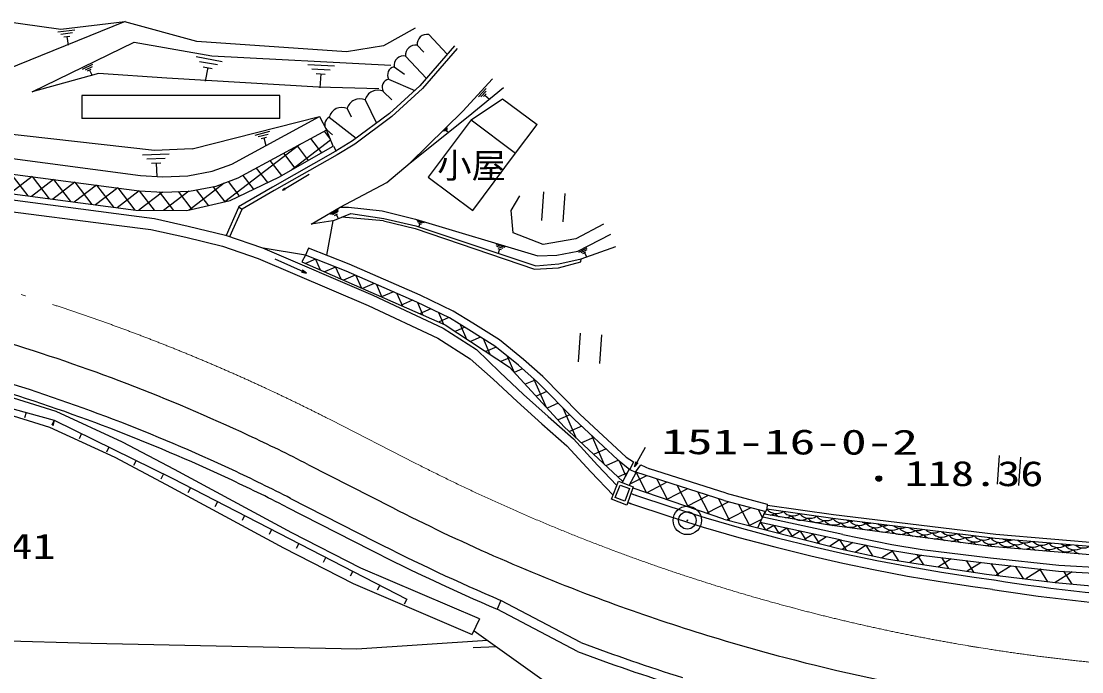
# Model space of a CAD drawing. Units: millimetres, scale not verified. Extents: x 40000 to 680000, y 20000 to 380000.
# Drawn here: x 486912 to 542536, y 285409 to 319558 of the extents above; entities that cross this region are included whole.
import ezdxf
from ezdxf.enums import TextEntityAlignment as Align

# ---------------------------------------------------------------- set-up
doc = ezdxf.new("R2010")
doc.units = ezdxf.units.MM
doc.header["$LTSCALE"] = 1000
doc.linetypes.add('CHAIN', pattern=[18.5, 12, -1.5, 3.5, -1.5])
doc.layers.add('M-BGD', color=7, linetype='Continuous', lineweight=25)
doc.layers.add('M-BMK', color=2, linetype='CHAIN', lineweight=13)
doc.layers.add('M-BMK-SRVR', color=3, linetype='Continuous')
doc.styles.add('ＭＳ ゴシック', font='')
doc.styles.get('ＭＳ ゴシック').set_extended_font_data('MS Gothic')

# ---------------------------------------------------------------- blocks, each defined once
blk = doc.blocks.new('BUHIN781')
at = {"color": 7, "linetype": 'Continuous', "lineweight": 25}
blk.add_line((0, 0), (-300, -8), dxfattribs=at)
blk = doc.blocks.new('BUHIN791')
at = {"color": 7, "linetype": 'Continuous', "lineweight": 25}
blk.add_line((0, 0), (-300, -3), dxfattribs=at)
blk = doc.blocks.new('BUHIN811')
at = {"color": 7, "linetype": 'Continuous', "lineweight": 25}
blk.add_line((0, 0), (-293, -65), dxfattribs=at)
blk = doc.blocks.new('BUHIN831')
at = {"color": 7, "linetype": 'Continuous', "lineweight": 25}
for p, q in [((455, 830), (-919, 228)), ((-457, -826), (917, -225))]:
    blk.add_line(p, q, dxfattribs=at)
blk = doc.blocks.new('BUHIN1971')
at = {"color": 7, "linetype": 'Continuous', "lineweight": 25}
for centre, radius in [((0, 0), 150), ((0, 0), 131), ((0, 0), 112), ((0, 0), 93.8), ((0, 0), 75), ((0, 0), 56.2), ((-1, 0), 37.5), ((0, 0), 18.8)]:
    blk.add_circle(centre, radius, dxfattribs=at)
blk = doc.blocks.new('BUHIN2121')
at = {"color": 3, "linetype": 'Continuous', "lineweight": 25}
for radius in [746, 458, 22.5]:
    blk.add_circle((0, 0), radius, dxfattribs=at)

msp = doc.modelspace()

# ---------------------------------------------------------------- linework, layer by layer
at = {"layer": 'M-BGD'}
for p, q in [((488991, 319129), (485880, 319558)), ((492357, 319536), (486065, 316987)), ((492349, 319521), (488991, 319129)), ((496131, 318492), (492349, 319521)), ((488833, 318998), (489722, 319105)), ((489601, 318939), (488987, 318864)), ((489156, 318742), (489469, 318780)), ((489312, 318761), (489368, 318296)), ((507571, 319185), (505908, 318259)), ((508285, 318860), (509254, 317821)), ((487480, 315850), (492842, 318460)), ((492842, 318460), (496908, 317733)), ((503981, 317948), (496131, 318492)), ((505908, 318259), (503981, 317948)), ((507679, 318294), (508023, 317925)), ((509632, 318261), (507820, 316158)), ((496088, 317697), (497459, 317451)), ((496908, 317733), (506304, 317253)), ((507072, 317729), (508165, 316558)), ((509784, 318130), (507964, 316018)), ((490135, 317037), (490672, 317298)), ((490632, 317167), (490262, 316987)), ((497204, 317259), (496256, 317428)), ((496452, 317169), (496934, 317083)), ((496693, 317126), (496565, 316409)), ((501945, 317283), (503336, 317212)), ((506466, 317163), (507015, 316772)), ((490971, 316804), (487480, 315850)), ((490395, 316946), (490583, 317038)), ((490489, 316992), (490626, 316712)), ((494546, 316566), (490971, 316804)), ((502510, 316093), (494546, 316566)), ((503108, 316989), (502146, 317038)), ((502373, 316806), (502862, 316781)), ((502618, 316793), (502580, 316066)), ((506182, 316520), (507552, 315915)), ((510077, 314831), (511627, 316536)), ((505673, 316009), (502510, 316093)), ((507820, 316158), (506226, 314712)), ((507964, 316018), (506353, 314558)), ((510353, 314561), (512212, 316075)), ((510889, 315586), (511290, 316028)), ((490087, 315658), (490086, 314458)), ((500473, 315652), (490087, 315658)), ((500472, 314452), (500473, 315652)), ((504955, 315422), (505542, 314203)), ((505898, 315876), (506356, 315433)), ((510503, 314375), (512150, 315485)), ((511302, 315891), (511025, 315586)), ((511163, 315598), (511304, 315753)), ((511234, 315676), (511465, 315466)), ((512150, 315485), (513966, 314129)), ((504012, 314968), (504215, 314545)), ((500472, 314452), (490086, 314458)), ((495870, 312860), (502550, 314563)), ((497957, 312062), (502550, 314563)), ((502550, 314563), (502917, 313849)), ((503069, 314514), (504479, 313412)), ((506226, 314712), (504295, 313274)), ((506353, 314558), (504407, 313108)), ((507311, 312127), (510077, 314831)), ((507311, 312127), (510353, 314561)), ((510503, 314375), (508261, 311372)), ((510503, 314375), (512844, 312627)), ((493904, 312765), (480636, 314254)), ((498289, 311332), (502933, 313861)), ((499182, 313582), (499954, 313778)), ((502800, 313786), (503116, 313374)), ((503275, 312994), (502917, 313849)), ((502933, 313861), (503237, 313593)), ((509047, 313793), (509260, 314002)), ((509262, 313934), (509115, 313789)), ((509185, 313791), (509260, 313865)), ((509222, 313828), (509331, 313717)), ((512844, 312627), (513966, 314129)), ((480384, 313163), (493172, 311457)), ((499867, 313618), (499334, 313482)), ((499497, 313394), (499768, 313463)), ((499632, 313428), (499735, 313025)), ((503138, 313322), (501100, 311758)), ((502088, 313399), (502665, 312647)), ((504295, 313274), (503375, 312717)), ((495870, 312860), (493904, 312765)), ((501522, 313091), (497584, 310069)), ((503375, 312717), (500085, 310839)), ((500428, 311377), (503275, 312994)), ((500666, 312625), (501261, 311850)), ((501377, 313012), (501963, 312248)), ((503284, 312999), (503430, 312732)), ((504407, 313108), (503477, 312545)), ((510602, 309624), (512844, 312627)), ((480198, 312357), (493096, 310660)), ((493276, 312535), (494667, 312603)), ((494461, 312358), (493500, 312312)), ((493748, 312103), (494238, 312127)), ((493993, 312115), (494028, 311388)), ((496929, 311679), (497957, 312062)), ((499954, 312238), (500558, 311451)), ((503477, 312545), (500184, 310666)), ((506095, 311093), (507311, 312127)), ((486368, 311545), (487257, 310386)), ((495645, 311442), (496929, 311679)), ((499243, 311851), (499821, 311098)), ((500611, 310686), (502009, 311526)), ((479971, 311024), (491897, 309462)), ((480038, 311340), (492925, 309638)), ((487489, 311398), (486331, 310509)), ((488611, 311250), (487452, 310361)), ((487489, 311398), (488379, 310238)), ((489733, 311103), (488573, 310213)), ((488611, 311250), (489501, 310090)), ((490854, 310955), (489694, 310065)), ((489733, 311103), (490624, 309942)), ((490854, 310955), (491746, 309794)), ((493172, 311457), (494344, 311387)), ((494344, 311387), (495645, 311442)), ((497565, 311062), (495717, 309644)), ((497143, 310905), (498289, 311332)), ((497772, 311139), (498330, 310412)), ((497863, 310151), (500428, 311377)), ((498531, 311464), (499075, 310755)), ((503632, 309795), (506095, 311093)), ((508261, 311372), (510602, 309624)), ((479877, 310405), (491909, 308855)), ((491976, 310807), (490815, 309916)), ((493098, 310660), (491937, 309768)), ((491976, 310807), (492868, 309645)), ((494318, 310587), (493079, 309637)), ((493096, 310660), (494338, 310586)), ((493098, 310660), (493887, 309632)), ((494154, 310597), (494900, 309625)), ((494338, 310586), (495735, 310645)), ((495705, 310644), (494382, 309628)), ((495145, 310620), (495869, 309677)), ((495735, 310645), (497143, 310905)), ((496085, 310710), (496735, 309862)), ((496968, 310873), (497585, 310069)), ((500085, 310839), (498313, 309812)), ((500184, 310666), (498503, 309691)), ((512600, 309625), (513065, 310384)), ((495606, 309620), (497863, 310151)), ((491897, 309462), (493894, 309203)), ((492925, 309638), (495606, 309620)), ((497672, 308320), (498330, 309801)), ((497861, 308253), (498501, 309692)), ((498313, 309812), (498501, 309692)), ((502119, 308905), (503632, 309795)), ((503125, 309427), (503556, 309676)), ((503531, 309564), (503233, 309392)), ((503258, 309076), (504205, 309472)), ((503346, 309367), (503498, 309454)), ((503422, 309411), (503552, 309186)), ((503632, 309795), (504075, 309804)), ((505912, 309075), (503734, 309275)), ((504075, 309804), (505847, 309607)), ((504205, 309472), (505931, 309203)), ((505847, 309607), (507589, 309163)), ((512707, 308453), (512600, 309625)), ((491909, 308855), (493703, 308631)), ((493894, 309203), (495673, 308799)), ((495673, 308799), (497633, 308333)), ((503258, 309076), (502119, 308905)), ((503258, 309076), (502926, 307274)), ((505912, 309075), (507572, 308683)), ((505931, 309203), (507600, 308819)), ((507589, 309163), (513999, 307238)), ((507600, 308819), (513910, 306713)), ((507659, 309113), (508041, 308998)), ((507962, 308952), (507699, 309031)), ((507746, 308951), (507880, 308911)), ((507813, 308931), (507753, 308732)), ((517446, 308902), (516000, 308134)), ((493703, 308631), (495538, 308215)), ((495538, 308215), (497464, 307757)), ((497633, 308333), (499560, 307659)), ((507572, 308683), (513841, 306537)), ((514279, 307841), (512707, 308453)), ((516108, 307489), (517841, 308378)), ((497464, 307757), (499343, 307100)), ((499560, 307659), (505350, 305177)), ((501824, 307280), (499596, 307644)), ((501971, 307652), (501824, 307280)), ((504104, 306808), (501971, 307652)), ((511803, 307835), (512279, 307692)), ((512181, 307634), (511852, 307733)), ((511910, 307633), (512078, 307583)), ((511994, 307608), (511919, 307359)), ((516000, 308134), (514279, 307841)), ((516158, 307438), (516600, 307665)), ((516276, 307079), (518101, 307741)), ((499343, 307100), (505104, 304630)), ((501876, 306340), (500227, 307067)), ((501824, 307280), (501637, 306927)), ((503950, 306438), (501824, 307280)), ((502350, 307072), (501824, 306844)), ((502350, 307072), (502596, 306504)), ((513999, 307238), (514996, 307279)), ((514996, 307279), (516108, 307489)), ((515102, 306817), (516276, 307079)), ((516570, 307555), (516264, 307399)), ((516266, 306919), (516276, 307079)), ((516375, 307367), (516531, 307447)), ((516453, 307407), (516572, 307176)), ((501637, 306927), (509143, 303615)), ((503402, 306656), (502822, 306404)), ((503402, 306656), (503674, 306028)), ((507832, 305174), (504104, 306808)), ((513841, 306537), (515098, 306621)), ((513910, 306713), (515102, 306817)), ((515098, 306621), (516266, 306919)), ((504429, 306229), (503819, 305964)), ((507665, 304811), (503950, 306438)), ((504465, 306213), (504751, 305553)), ((505430, 305790), (504816, 305524)), ((505541, 305741), (505829, 305077)), ((505350, 305177), (509048, 303442)), ((506431, 305352), (505813, 305084)), ((506617, 305270), (506907, 304602)), ((507431, 304913), (506810, 304644)), ((509559, 304342), (507832, 305174)), ((505104, 304630), (508758, 302915)), ((509368, 303990), (507665, 304811)), ((507694, 304797), (507984, 304126)), ((508395, 304459), (507807, 304204)), ((508795, 304266), (509062, 303651)), ((510599, 303707), (509559, 304342)), ((509348, 304000), (508805, 303764)), ((510388, 303367), (509368, 303990)), ((511990, 302827), (510599, 303707)), ((509048, 303442), (510787, 302332)), ((509143, 303615), (512520, 301399)), ((510186, 303491), (509672, 303268)), ((509937, 303643), (510269, 302876)), ((511756, 302501), (510388, 303367)), ((508758, 302915), (510455, 301833)), ((511008, 302975), (510472, 302743)), ((511132, 302896), (511487, 302076)), ((513253, 301802), (511990, 302827)), ((510790, 302334), (512012, 301139)), ((511816, 302453), (511272, 302217)), ((512994, 301497), (511756, 302501)), ((510455, 301833), (511669, 300775)), ((512516, 301884), (512073, 301692)), ((512402, 301977), (512771, 301126)), ((513986, 300620), (512994, 301497)), ((514262, 300910), (513253, 301802)), ((512012, 301139), (513263, 299961)), ((512520, 301399), (515394, 298271)), ((513205, 301311), (512773, 301123)), ((511669, 300775), (512927, 299590)), ((513867, 300725), (513346, 300500)), ((513784, 300798), (514419, 299331)), ((515932, 298645), (513986, 300620)), ((516211, 298932), (514262, 300910)), ((488743, 299080), (484740, 300308)), ((513263, 299961), (514542, 298801)), ((514479, 300119), (513919, 299876)), ((488420, 298238), (484503, 299440)), ((512927, 299590), (514213, 298424)), ((515081, 299508), (514492, 299252)), ((515319, 299266), (515996, 297704)), ((492232, 297457), (488743, 299080)), ((514542, 298801), (515878, 297635)), ((515683, 298897), (515065, 298629)), ((516211, 298932), (518635, 296678)), ((491832, 296651), (488420, 298238)), ((514213, 298424), (515528, 297277)), ((515394, 298271), (518462, 295397)), ((516308, 298295), (515664, 298016)), ((518179, 296555), (515932, 298645)), ((515878, 297635), (517143, 296251)), ((516947, 297700), (516298, 297419)), ((516816, 297822), (517468, 296318)), ((494950, 296027), (492232, 297457)), ((515528, 297277), (516780, 295906)), ((517587, 297106), (516932, 296822)), ((519078, 296172), (519655, 297194)), ((494531, 295231), (491832, 296651)), ((518232, 296513), (517566, 296225)), ((518179, 296555), (518836, 296036)), ((518267, 296486), (518615, 295681)), ((518635, 296678), (519031, 296436)), ((501106, 292697), (494950, 296027)), ((501953, 296293), (506377, 294030)), ((517143, 296251), (518150, 295192)), ((518428, 295334), (518810, 296057)), ((519031, 296436), (518836, 296036)), ((518836, 296036), (519135, 295882)), ((519135, 295882), (519411, 296264)), ((519411, 296264), (519864, 296069)), ((523884, 294781), (519864, 296069)), ((516780, 295906), (517955, 294672)), ((517876, 294464), (518232, 295408)), ((518705, 295846), (518200, 295628)), ((518232, 295408), (519006, 295116)), ((518805, 295192), (519165, 295874)), ((519704, 295701), (518840, 295256)), ((523772, 294397), (519145, 295880)), ((519165, 295874), (519712, 294811)), ((520242, 295528), (520804, 294436)), ((500688, 291900), (494531, 295231)), ((518070, 294551), (518319, 295214)), ((518319, 295214), (518814, 295028)), ((518814, 295028), (518564, 294365)), ((519006, 295116), (518678, 294164)), ((523764, 293421), (519011, 295051)), ((520781, 295355), (519718, 294809)), ((521858, 295010), (520767, 294449)), ((521320, 295183), (521897, 294061)), ((522397, 294837), (522989, 293686)), ((501042, 294512), (505466, 292250)), ((518678, 294164), (517876, 294464)), ((518564, 294365), (518070, 294551)), ((519138, 294680), (520976, 294066)), ((522936, 294665), (521816, 294089)), ((524030, 294328), (522865, 293729)), ((523474, 294492), (524065, 293344)), ((523772, 294397), (525958, 293819)), ((523884, 294781), (526029, 294214)), ((500814, 294067), (505239, 291804)), ((518980, 294206), (520827, 293589)), ((520976, 294066), (522824, 293489)), ((525186, 294023), (523932, 293378)), ((524525, 294198), (525100, 293080)), ((525537, 292969), (525937, 293825)), ((525567, 293923), (525784, 293499)), ((525891, 293678), (526020, 293946)), ((526029, 294214), (526020, 293946)), ((529487, 293450), (526020, 293946)), ((529513, 293648), (526048, 294144)), ((520827, 293589), (522685, 293009)), ((522824, 293489), (524683, 292950)), ((523764, 293421), (525537, 292969)), ((525743, 293410), (525101, 293080)), ((529939, 292317), (525669, 293251)), ((525689, 293247), (525930, 292872)), ((530002, 292610), (525799, 293530)), ((529297, 293102), (525891, 293678)), ((538001, 292411), (529487, 293450)), ((538021, 292610), (529513, 293648)), ((504726, 290849), (501106, 292697)), ((522685, 293009), (524554, 292467)), ((524683, 292950), (526552, 292448)), ((525549, 292969), (529870, 291867)), ((526380, 293096), (526002, 292853)), ((526380, 293096), (526640, 292691)), ((527071, 292944), (526665, 292684)), ((527071, 292944), (527349, 292510)), ((527761, 292793), (527328, 292515)), ((527761, 292793), (528059, 292329)), ((528452, 292642), (527991, 292346)), ((528452, 292642), (528769, 292148)), ((537771, 291983), (529297, 293102)), ((530002, 292610), (532565, 292083)), ((545390, 291982), (538021, 292610)), ((524554, 292467), (526432, 291963)), ((526552, 292448), (528429, 291984)), ((529143, 292491), (528654, 292177)), ((529834, 292340), (529317, 292008)), ((529834, 292340), (530180, 291799)), ((529939, 292317), (532511, 291787)), ((530534, 292194), (529984, 291842)), ((531235, 292050), (530673, 291690)), ((531203, 292056), (531565, 291492)), ((532565, 292083), (534158, 291829)), ((545386, 291781), (538001, 292411)), ((504344, 290033), (500688, 291900)), ((526432, 291963), (528318, 291496)), ((528318, 291496), (530007, 291113)), ((528429, 291984), (530109, 291602)), ((529870, 291867), (532296, 291330)), ((530109, 291602), (531795, 291250)), ((532645, 291766), (532050, 291384)), ((532511, 291787), (534117, 291531)), ((532569, 291778), (532918, 291234)), ((534130, 291530), (533522, 291140)), ((533892, 291567), (534235, 291031)), ((534117, 291531), (537718, 291098)), ((534158, 291829), (537752, 291396)), ((545386, 291353), (537771, 291983)), ((530007, 291113), (531702, 290759)), ((531795, 291250), (533486, 290929)), ((532296, 291330), (533949, 291074)), ((533486, 290929), (535182, 290638)), ((533949, 291074), (537532, 290540)), ((535691, 291342), (535023, 290914)), ((535185, 291403), (535548, 290835)), ((536472, 291248), (536861, 290640)), ((537251, 291154), (536527, 290690)), ((537718, 291098), (541311, 290699)), ((537752, 291396), (541336, 290999)), ((537759, 291093), (538164, 290461)), ((538825, 290975), (538046, 290476)), ((539037, 290952), (539455, 290300)), ((541336, 290999), (545447, 290766)), ((510940, 288184), (504726, 290849)), ((531702, 290759), (533402, 290436)), ((533402, 290436), (535106, 290144)), ((535182, 290638), (536891, 290376)), ((536884, 290378), (537925, 290233)), ((537532, 290540), (541140, 290089)), ((540405, 290800), (539597, 290282)), ((540316, 290810), (540746, 290138)), ((542039, 290659), (541148, 290088)), ((541311, 290699), (545430, 290466)), ((541584, 290684), (542015, 290011)), ((510586, 287357), (504344, 290033)), ((535106, 290144), (536815, 289882)), ((536815, 289882), (537856, 289738)), ((541140, 290089), (545219, 289727)), ((512066, 289159), (511870, 288700)), ((516087, 286474), (511870, 288700)), ((516262, 286943), (512066, 289159)), ((510941, 288183), (510566, 287388)), ((490579, 286895), (481685, 287149)), ((511372, 287056), (504510, 286601)), ((510674, 287552), (520897, 280280)), ((504510, 286601), (490579, 286895)), ((511843, 286720), (510622, 286675))]:
    msp.add_line(p, q, dxfattribs=at)
for points in [[(500611, 310686), (500759, 310731), (500720, 310795)], [(500637, 310702), (500718, 310781), (500745, 310736)], [(500650, 310709), (500716, 310773), (500737, 310738)], [(500663, 310717), (500714, 310765), (500730, 310740)], [(500676, 310725), (500712, 310758), (500722, 310741)], [(501876, 306340), (501672, 306498), (501622, 306384)], [(501852, 306350), (501631, 306390), (501674, 306487)], [(501829, 306361), (501644, 306394), (501679, 306474)], [(501806, 306371), (501656, 306399), (501684, 306462)], [(501783, 306381), (501669, 306404), (501689, 306450)], [(501760, 306391), (501681, 306409), (501694, 306437)], [(519078, 296172), (519255, 296359), (519146, 296421)], [(519103, 296217), (519155, 296398), (519231, 296355)], [(519115, 296239), (519159, 296385), (519218, 296351)], [(519128, 296261), (519162, 296372), (519206, 296348)], [(519140, 296283), (519166, 296360), (519193, 296344)]]:
    msp.add_lwpolyline(points, close=True, dxfattribs=at)
for points in [[(500624, 310694), (500720, 310788), (500753, 310734), (500625, 310694)], [(500712, 310747), (500689, 310733), (500710, 310750), (500714, 310743), (500689, 310733)], [(501696, 306419), (501736, 306401), (501693, 306414), (501698, 306425), (501736, 306401)], [(463048, 303704), (479343, 301171), (488649, 298615)], [(488649, 298615), (494823, 295568), (507138, 289228)], [(519090, 296195), (519151, 296411), (519244, 296358), (519091, 296195)], [(519175, 296344), (519153, 296305), (519169, 296347), (519180, 296341), (519153, 296305)]]:
    msp.add_lwpolyline(points, dxfattribs=at)
for centre, radius, start, end in [((508194, 318350), 518, 79.882, 186.1422), ((507588, 317784), 518, 79.882, 186.1422), ((506981, 317218), 518, 79.882, 186.1422), ((506565, 316735), 440, 103.0386, 209.2988), ((506281, 316091), 440, 103.0386, 209.2988), ((504667, 314814), 673, 64.6329, 166.7858), ((505609, 315269), 673, 64.6329, 166.7858), ((503724, 314361), 673, 64.6329, 166.7858), ((503246, 314137), 417, 115.1166, 221.3768), ((457616, 209597), 97375, 64.95684, 73.10799), ((457616, 209597), 94875, 64.95684, 73.10799), ((457616, 209597), 95375, 64.95684, 73.10799), ((457616, 209597), 97375, 62.9148, 64.95684), ((457616, 209597), 95375, 62.9148, 64.95684), ((457616, 209597), 94875, 62.9148, 64.95684), ((553104, 385400), 97375, 249.32475, 249.48479), ((553104, 385400), 97370, 249.32465, 249.4848), ((553104, 385400), 96870, 249.31604, 249.4848), ((553104, 385400), 102625, 242.9148, 249.48479), ((526524, 294377), 663, 220.5294, 303.1669), ((526067, 294276), 663, 281.4524, 303.1669), ((526934, 294152), 663, 220.5294, 245.5445), ((527390, 294253), 663, 220.5294, 303.1669), ((528257, 294129), 663, 220.5294, 303.1669), ((526934, 294152), 663, 275.2632, 303.1669), ((527801, 294028), 663, 220.5294, 259.3805), ((527801, 294028), 663, 261.4272, 303.1669), ((528667, 293903), 663, 220.5294, 303.1669), ((529124, 294005), 663, 220.5294, 303.1669), ((529534, 293779), 663, 220.5294, 303.1669), ((529991, 293881), 663, 220.5294, 303.1669), ((530401, 293655), 663, 220.5294, 303.1669), ((530448, 293982), 663, 249.5027, 276.5875), ((530858, 293756), 663, 220.5294, 303.1669), ((531314, 293858), 663, 243.8862, 282.204), ((531724, 293632), 663, 220.5294, 303.1669), ((532181, 293734), 663, 239.5403, 286.5499), ((529077, 293678), 663, 297.6513, 303.1669), ((529944, 293554), 663, 220.5294, 225.8855), ((531268, 293531), 663, 220.5294, 303.1669), ((532134, 293407), 663, 220.5294, 303.1669), ((532591, 293508), 663, 220.5294, 303.1669), ((533001, 293283), 663, 220.5294, 303.1669), ((533048, 293610), 663, 235.8483, 290.2419), ((533458, 293384), 663, 220.5294, 303.1669), ((533868, 293158), 663, 220.5294, 253.0232), ((533915, 293485), 663, 232.5708, 293.5194), ((534325, 293260), 663, 220.5294, 303.1669), ((533868, 293158), 663, 271.9345, 303.1669), ((534735, 293034), 663, 220.5294, 248.8585), ((534782, 293361), 663, 229.5852, 296.505), ((535192, 293136), 663, 220.5294, 303.1669), ((535648, 293237), 663, 226.8186, 299.2716), ((536515, 293113), 663, 224.2235, 301.8667), ((553104, 385400), 104625, 242.9148, 246.90648), ((534735, 293034), 663, 276.0992, 303.1669), ((535602, 292910), 663, 220.5294, 245.6832), ((536058, 293012), 663, 220.5294, 303.1669), ((535602, 292910), 663, 279.2744, 303.1669), ((536468, 292786), 663, 220.5294, 243.0071), ((536925, 292887), 663, 220.5294, 303.1669), ((536468, 292786), 663, 281.9505, 303.1669), ((537335, 292662), 663, 220.5294, 240.6456), ((537382, 292989), 663, 221.7671, 303.1669), ((537792, 292763), 663, 220.5294, 303.1669), ((537335, 292662), 663, 284.312, 303.1669), ((537839, 293090), 663, 253.6627, 272.4275), ((538202, 292538), 663, 220.5294, 237.7162), ((538249, 292864), 663, 220.5294, 303.1669), ((538659, 292639), 663, 220.5294, 303.1669), ((538706, 292966), 663, 242.6128, 287.6368), ((539116, 292740), 663, 220.5294, 303.1669), ((539526, 292515), 663, 220.5294, 303.1669), ((539572, 292842), 663, 233.1545, 297.0951), ((539982, 292616), 663, 220.5294, 303.1669), ((540439, 292718), 663, 225.7349, 303.1669), ((540849, 292492), 663, 220.5294, 303.1669), ((540896, 292819), 663, 254.7504, 275.4992), ((541306, 292593), 663, 220.5294, 303.1669), ((541763, 292695), 663, 240.3792, 289.8705), ((542173, 292469), 663, 220.5294, 303.1669), ((542629, 292570), 663, 231.5017, 298.7479), ((553104, 385400), 105125, 242.9148, 246.90648), ((538202, 292538), 663, 292.8203, 303.1669), ((539069, 292413), 663, 220.5294, 229.1512), ((540392, 292391), 663, 220.5294, 245.0125), ((540392, 292391), 663, 285.524, 303.1669), ((541259, 292266), 663, 220.5294, 234.5153), ((541716, 292368), 663, 220.5294, 303.1669), ((541259, 292266), 663, 296.0213, 303.1669), ((542126, 292142), 663, 220.5294, 226.584), ((542583, 292244), 663, 220.5294, 257.0466), ((553104, 385400), 96370, 260.94397, 266.67352), ((553104, 385400), 102625, 249.48479, 255.21437), ((553104, 385400), 96870, 260.94397, 266.67352), ((553104, 385400), 105625, 249.48479, 252.5694), ((553104, 385400), 105125, 249.48479, 252.55681), ((553104, 385400), 102625, 255.21437, 260.32242)]:
    msp.add_arc(centre, radius, start, end, dxfattribs=at)
at = {"layer": 'M-BMK'}
for p, q in [((499720, 300301), (500173, 300090)), ((502925, 298743), (503148, 298630)), ((503148, 298630), (507572, 296367)), ((503148, 298630), (507572, 296367)), ((507572, 296367), (507795, 296254)), ((518292, 291655), (517824, 291830)), ((527342, 288776), (527825, 288648)), ((536047, 286866), (536540, 286782)), ((537117, 286687), (537611, 286608))]:
    msp.add_line(p, q, dxfattribs=at)
for centre, start, end in [((457616, 209597), 65.10008, 72.96474), ((457616, 209597), 65.10008, 72.96474), ((457616, 209597), 63.05804, 64.8136), ((457616, 209597), 63.05804, 64.8136), ((553104, 385400), 243.05805, 249.34155), ((553104, 385400), 243.05805, 249.34155), ((553104, 385400), 249.62804, 255.07114), ((553104, 385400), 249.62804, 255.07114), ((553104, 385400), 255.35761, 260.17919), ((553104, 385400), 255.35761, 260.17919), ((553104, 385400), 260.46567, 260.80071), ((553104, 385400), 260.46567, 260.80071), ((553104, 385400), 261.08719, 266.53029), ((553104, 385400), 261.08719, 266.53029)]:
    msp.add_arc(centre, 100000, start, end, dxfattribs=at)

# ---------------------------------------------------------------- block references
at = {"layer": 'M-BGD', "rotation": 62.2118}
for name, p in [('BUHIN831', (514822, 309811)), ('BUHIN831', (516745, 302388)), ('BUHIN811', (487166, 299022)), ('BUHIN781', (488649, 298615)), ('BUHIN811', (488649, 298615)), ('BUHIN781', (490079, 297909)), ('BUHIN781', (491510, 297203)), ('BUHIN831', (538721, 295973)), ('BUHIN781', (492940, 296498)), ('BUHIN781', (494371, 295792)), ('BUHIN1971', (531890, 295548)), ('BUHIN791', (495793, 295069)), ('BUHIN791', (497211, 294339)), ('BUHIN791', (498629, 293609)), ('BUHIN791', (500047, 292879)), ('BUHIN791', (501465, 292149)), ('BUHIN791', (502883, 291419)), ('BUHIN791', (504301, 290688)), ('BUHIN791', (505720, 289958)), ('BUHIN791', (507138, 289228))]:
    msp.add_blockref(name, p, dxfattribs=at)
at = {"layer": 'M-BMK-SRVR', "rotation": 62.2118}
msp.add_blockref('BUHIN2121', (521848, 293355), dxfattribs=at)

# ---------------------------------------------------------------- texts
at = {"layer": 'M-BGD', "style": 'ＭＳ ゴシック'}
msp.add_text('小屋', height=1320, rotation=359.855, dxfattribs=at).set_placement((508730, 310930), align=Align.BOTTOM_LEFT)
at = {"layer": 'M-BGD', "style": 'ＭＳ ゴシック', "width": 1.35}
for s, p in [('118.36', (533247, 294772)), ('118.41', (481442, 290957))]:
    msp.add_text(s, height=1320, rotation=359.855, dxfattribs=at).set_placement(p, align=Align.BOTTOM_LEFT)
at = {"layer": 'M-BMK-SRVR', "style": 'ＭＳ ゴシック', "width": 1.5}
msp.add_text('151-16-0-2', height=1320, rotation=359.855, dxfattribs=at).set_placement((520476, 296439), align=Align.BOTTOM_LEFT)

doc.saveas('drawing.dxf')
